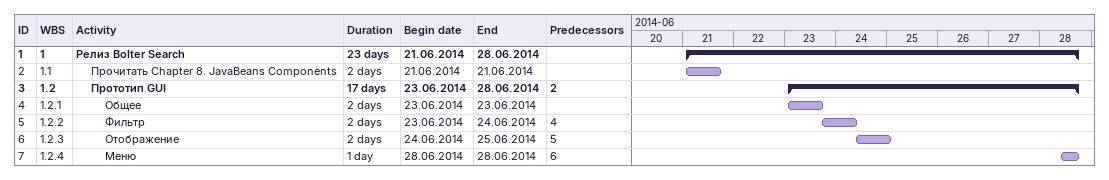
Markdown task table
| ID | WBS | Task | Duration | Start | Finish | Predecessors |
|---|---|---|---|---|---|---|
| 1 | 1 | **Релиз Bolter Search** | 23d | 2014-06-21 | 2014-06-28 |  |
| 2 | 1.1 | Прочитать Chapter 8. JavaBeans Components | 2d | 2014-06-21 | 2014-06-21 |  |
| 3 | 1.2 | **Прототип GUI** | 17d | 2014-06-23 | 2014-06-28 | 2 |
| 4 | 1.2.1 | Общее | 2d | 2014-06-23 | 2014-06-23 |  |
| 5 | 1.2.2 | Фильтр | 2d | 2014-06-23 | 2014-06-24 | 4 |
| 6 | 1.2.3 | Отображение | 2d | 2014-06-24 | 2014-06-25 | 5 |
| 7 | 1.2.4 | Меню | 1d | 2014-06-28 | 2014-06-28 | 6 |
